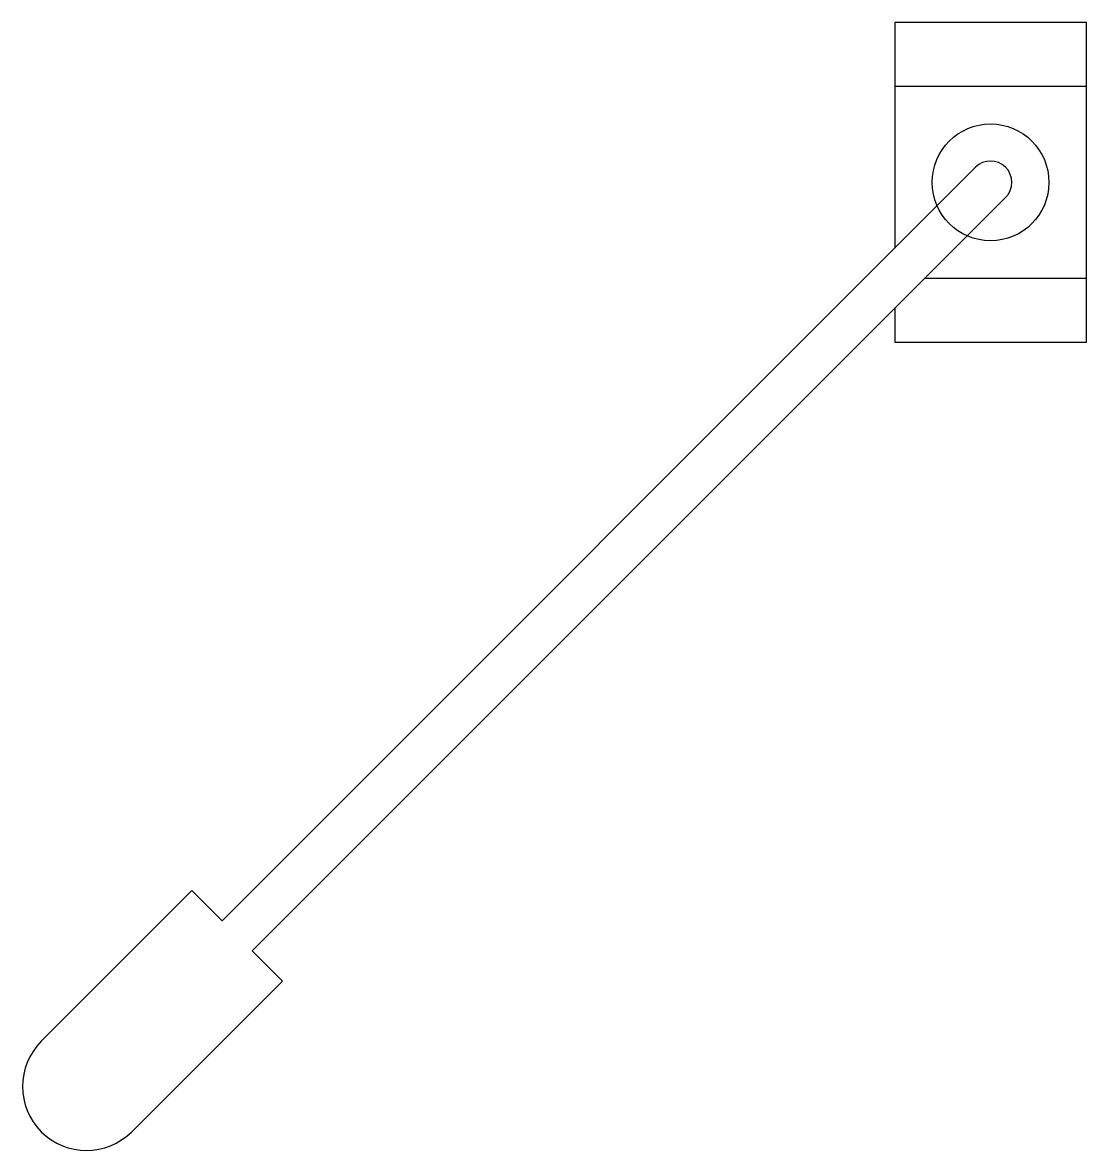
# Model space of a CAD drawing. Header units: metres. Extents: x -0.466 to 0.033, y -0.453 to 0.077.
import ezdxf

# ---------------------------------------------------------------- set-up
doc = ezdxf.new("R2010")
doc.units = ezdxf.units.M

msp = doc.modelspace()

# ---------------------------------------------------------------- linework, layer by layer
for p, q in [((-0.05676, 0.07671), (-0.05676, -0.02915)), ((0.03324, 0.07671), (-0.05676, 0.07671)), ((0.03324, -0.07329), (0.03324, 0.07671)), ((0.03324, 0.04671), (-0.05676, 0.04671)), ((-0.01884, 0.00878), (-0.37239, -0.34478)), ((-0.00469, -0.00537), (-0.35825, -0.35892)), ((-0.04262, -0.04329), (0.03324, -0.04329)), ((-0.05676, -0.05744), (-0.05676, -0.07329)), ((-0.05676, -0.07329), (0.03324, -0.07329))]:
    msp.add_line(p, q)
for points in [[(-0.37239, -0.34478), (-0.38653, -0.33063), (-0.45724, -0.40134)], [(-0.35825, -0.35892), (-0.3441, -0.37306), (-0.41482, -0.44377)]]:
    msp.add_lwpolyline(points)
msp.add_circle((-0.01176, 0.00171), 0.0274)
for centre, radius, start, end in [((-0.01176, 0.00171), 0.01, 315, 135), ((-0.43603, -0.42256), 0.03, 135, 315)]:
    msp.add_arc(centre, radius, start, end)

doc.saveas('drawing.dxf')
